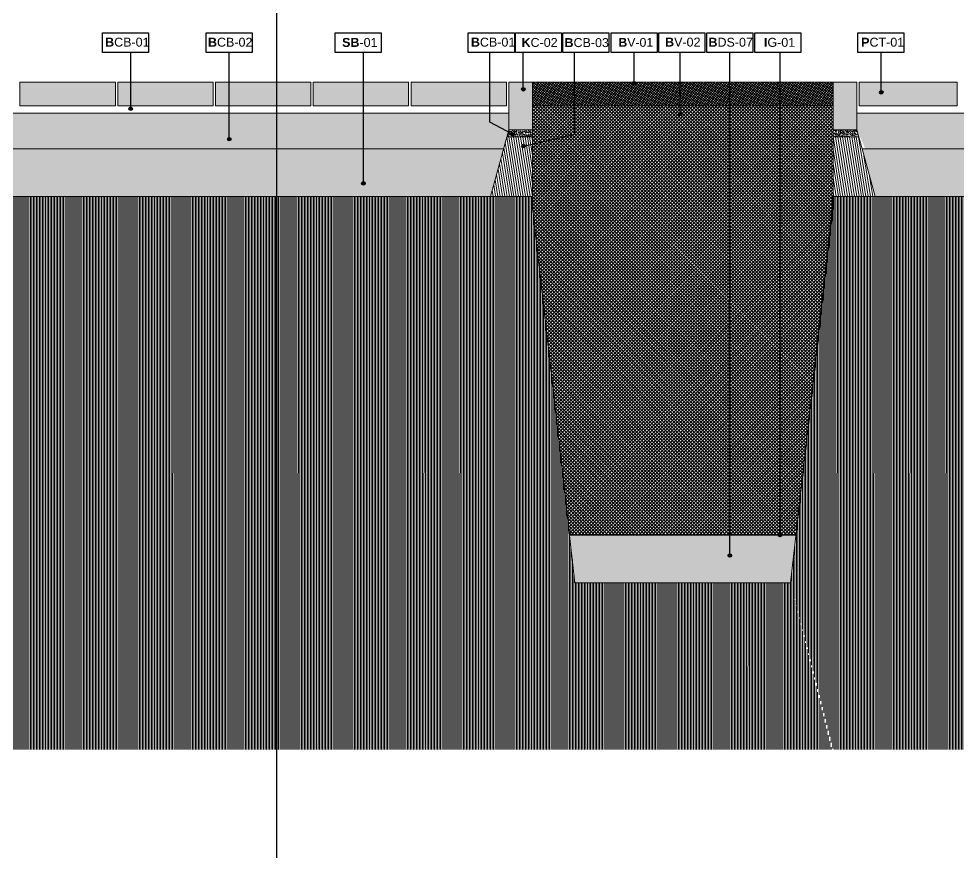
# Model space of a CAD drawing. Header units: metres. Extents: x -325 to 301, y -147 to 149.
# Drawn here: x 91.152 to 95.092, y 19.796 to 23.293 of the extents above; entities that cross this region are included whole.
import ezdxf

# ---------------------------------------------------------------- set-up
doc = ezdxf.new("R2010")
doc.units = ezdxf.units.M
doc.linetypes.add('ACAD_ISO03W100', pattern=[30, 12, -18])
doc.layers.get('Defpoints').update_dxf_attribs({"lineweight": 13})
doc.layers.add('-aux', color=50, linetype='Continuous', plot=False)
doc.layers.add('0-TX-1_25', color=7, linetype='Continuous', true_color=0x3f4f7f)
doc.layers.add('03-SOL-H-sorra', color=7, linetype='Continuous', true_color=0x7e7a67)
for name, color, linetype in [('02-L-Geotextile', 32, 'Continuous'), ('A-KEYPLAN_HATCH', 7, 'Continuous'), ('A_TEXT_2', 7, 'Continuous'), ('EIT_3 TR terra vegetal', 45, 'Continuous')]:
    doc.layers.add(name, color=color, linetype=linetype)
doc.layers.add('03-TR-Paviment_07_Precast Concrete Blocks', color=7, linetype='Continuous', lineweight=5, true_color=0xe7ddd0)
doc.layers.add('3-TR tot_u', color=7, linetype='Continuous', lineweight=5, true_color=0x787878)
for name, color, linetype, lineweight in [('1-CM', 7, 'Continuous', 0), ('3-TR Formigó', 252, 'Continuous', 0), ('3-TR Seleccionat', 44, 'Continuous', 0), ('3-TR Tot-u', 37, 'Continuous', 0), ('3-TR-recebo', 252, 'Continuous', 0), ('3_TR_paviment gris', 252, 'Continuous', 5)]:
    doc.layers.add(name, color=color, linetype=linetype, lineweight=lineweight)
doc.styles.add('Arial_4', font='arial.ttf', dxfattribs={"height": 1.8})
doc.styles.get("Standard").update_dxf_attribs({"font": 'arial.ttf'})
doc.dimstyles.new('ISO-25', dxfattribs={"dimtxt": 0.1, "dimasz": 0.1, "dimexe": 0.1, "dimexo": 0.1, "dimgap": 0.1, "dimtad": 1, "dimdec": 0, "dimlfac": 100, "dimzin": 9, "dimtxsty": 'Standard', "dimblk": 'OBLIQUE', "dimcen": 0.1, "dimadec": 0, "dimazin": 0, "dimtfac": 1, "dimtdec": 0, "dimtmove": 0, "dimatfit": 3, "dimldrblk": 'OBLIQUE', "dimfxl": 1, "dimarcsym": 0})
pattern_1 = [(140.2664143104, (269994.503424, -738410.930217), (0.0030183585511, 0.0364513625844), [0.00381, -0.04191]), (85.2664143104, (269994.503424, -738410.930217), (-0.0381781810675, -0.0072262829332), [0.003048, -0.033528116834]), (190.7178590104, (269994.503675, -738410.92718), (-0.0351598209585, 0.0292250795622), [0.00323800176, -0.03561804892]), (136.4506143104, (269994.493264, -738410.930265), (0.0081562825582, 0.0542543196878), [0.005715, -0.062865]), (186.9019719204, (269994.493944, -738410.925743), (-0.049705465848, 0.047250217616), [0.004857004628, -0.053427121632]), (81.45056548, (269994.493264, -738410.930265), (-0.0497054658455, 0.0472502176188), [0.004571993414, -0.050291946384]), (111.2664143104, (269994.49578, -738410.925173), (0.0203118235131, 0.0304176527954), [0.00381, -0.04191]), (56.2664143104, (269994.49578, -738410.925173), (-0.0368946682902, 0.0121889849718), [0.003048, -0.033528]), (161.7178593104, (269994.497473, -738410.922638), (-0.016582844967, 0.0426066376987), [0.00323800176, -0.03561798752]), (127.7664143104, (269994.503424, -738410.930217), (-0.0169136972324, 0.00053908133522), [0, -0.0331216, 0, -0.034036, 0, -0.033655]), (97.7664143104, (269994.503424, -738410.930217), (-0.02009803784808, 0.0132706243038), [0, -0.0194056, 0, -0.0323596, 0, -0.012827]), (57.7664143104, (269994.503476, -738410.941546), (0.00101964285024, 0.02712315336895), [0, -0.0127, 0, -0.039624, 0, -0.052578]), (47.7664143104, (269994.5035, -738410.946626), (-0.0052229971542, 0.0296018704426), [0, -0.01651, 0, -0.0263144, 0, -0.037338])]
pattern_2 = [(140.266414, (9.571531, 0), (0.0013582613, 0.0164031132), [0.0017145, -0.0188595]), (85.266414, (9.571531, 0), (-0.0171801815, -0.0032518273), [0.0013716, -0.0150876526]), (190.71786, (9.571644, 0.001367), (-0.0158219194, 0.0131512858), [0.0014571008, -0.016028122]), (136.450614, (9.566959, -2.1e-05), (0.003670327, 0.024414444), [0.00257175, -0.02828925]), (186.901972, (9.567265, 0.002013), (-0.0223674596, 0.021262598), [0.002185652, -0.024042205]), (81.450565, (9.56696, -2e-05), (-0.0223674596, 0.021262598), [0.002057397, -0.022631376]), (111.266414, (9.568091, 0.00227), (0.0091403206, 0.0136879438), [0.0017145, -0.0188595]), (56.266414, (9.568091, 0.00227), (-0.0166026007, 0.0054850432), [0.0013716, -0.0150876]), (161.71786, (9.568853, 0.00341), (-0.0074622802, 0.019172987), [0.0014571008, -0.0160280944]), (127.766414, (9.571531, 0), (-0.00761116375, 0.0002425866), [0, -0.01490472, 0, -0.0153162, 0, -0.01514475]), (97.766414, (9.571531, 0), (-0.009044117, 0.0059717809), [0, -0.00873252, 0, -0.01456182, 0, -0.00577215]), (57.766414, (9.5715546, -0.005098), (0.0004588393, 0.012205419), [0, -0.005715, 0, -0.0178308, 0, -0.0236601]), (47.766414, (9.571565, -0.007384), (-0.0023503487, 0.0133208417), [0, -0.0074295, 0, -0.01184148, 0, -0.0168021])]
pattern_3 = [(279.17524, (96.091501, 22.6269955), (0.00940313, 0.001518806), [])]

# ---------------------------------------------------------------- blocks, each defined once
blk = doc.blocks.new('_Oblique')
at = {"color": 0, "lineweight": -2}
blk.add_line((-0.5, -0.5), (0.5, 0.5), dxfattribs=at)
blk = doc.blocks.new('*D1548')
at = {"layer": '0-TX-1_25', "color": 0, "lineweight": -2, "transparency": 16777216}
for p, q in [((94.3494, 0.2948), (94.3494, 0.1698)), ((94.9494, 0.0948), (94.9494, 0.2198)), ((94.3494, 0.1948), (94.9494, 0.1948))]:
    blk.add_line(p, q, dxfattribs=at)
at = {"layer": 'Defpoints', "color": 0, "transparency": 16777216}
for p in [(94.3494, 27.4235), (94.9494, 0.1948), (94.9494, 0)]:
    blk.add_point(p, dxfattribs=at)
at = {"layer": '0-TX-1_25', "color": 0, "lineweight": -2, "transparency": 16777216, "xscale": 0.025, "yscale": 0.025, "zscale": 0.025, "rotation": 180}
blk.add_blockref('_Oblique', (94.3494, 0.1948), dxfattribs=at)
at = {"layer": '0-TX-1_25', "color": 0, "lineweight": -2, "transparency": 16777216, "xscale": 0.025, "yscale": 0.025, "zscale": 0.025}
blk.add_blockref('_Oblique', (94.9494, 0.1948), dxfattribs=at)
at = {"layer": '0-TX-1_25', "color": 0, "transparency": 16777216, "insert": (94.6494, 0.2377), "char_height": 0.035, "attachment_point": 5}
blk.add_mtext('60', dxfattribs=at)
blk = doc.blocks.new('PCB01')
at = {"layer": 'A-KEYPLAN_HATCH'}
blk.add_lwpolyline([(0.001, 0.00548), (0.01387, 0.00548), (0.01387, 0), (0.001, 0)], close=True, dxfattribs=at)
at = {"layer": 'A_TEXT_2', "insert": (0.0002, 0.00409), "char_height": 0.0025, "attachment_point": 1}
blk.add_mtext_dynamic_manual_height_columns('\\pi0.00171;{\\fArial|b1|i0|c0|p34;P}CT-01', width=0.0145619, gutter_width=0.015, heights=[0], dxfattribs=at)
blk = doc.blocks.new('hatch keyplan 2')
at = {"layer": 'A-KEYPLAN_HATCH'}
blk.add_lwpolyline([(0, 0.00548), (0.01287, 0.00548), (0.01287, 0), (0, 0)], close=True, dxfattribs=at)
blk = doc.blocks.new('hatch keyplan')
at = {"layer": 'A-KEYPLAN_HATCH'}
blk.add_blockref('hatch keyplan 2', (1.43058, 0.85215), dxfattribs=at)
blk = doc.blocks.new('B-CB02')
at = {"layer": 'A-KEYPLAN_HATCH'}
blk.add_blockref('hatch keyplan', (-1.43058, -0.85215), dxfattribs=at)
at = {"layer": 'A_TEXT_2', "insert": (-0.0008, 0.00409), "char_height": 0.0025, "attachment_point": 1}
blk.add_mtext_dynamic_manual_height_columns('\\pi0.00129;{\\fArial|b1|i0|c0|p34;B}CB-02', width=0.0145619, gutter_width=0.015, heights=[0], dxfattribs=at)
blk = doc.blocks.new('B-CB01')
at = {"layer": 'A-KEYPLAN_HATCH'}
blk.add_blockref('hatch keyplan', (-1.43058, -0.85215), dxfattribs=at)
at = {"layer": 'A_TEXT_2', "insert": (-0.0008, 0.00411), "char_height": 0.0025, "attachment_point": 1}
blk.add_mtext_dynamic_manual_height_columns('\\pi0.00152;{\\fArial|b1|i0|c0|p34;B}CB-01', width=0.0145619, gutter_width=0.015, heights=[0], dxfattribs=at)
blk = doc.blocks.new('SB-01')
at = {"layer": 'A-KEYPLAN_HATCH'}
blk.add_blockref('hatch keyplan', (-1.43058, -0.85215), dxfattribs=at)
at = {"layer": 'A_TEXT_2', "insert": (-0.0008, 0.00403), "char_height": 0.0025, "attachment_point": 1}
blk.add_mtext_dynamic_manual_height_columns('\\pi0.00271;{\\fArial|b1|i0|c0|p34;SB}-01', width=0.0145619, gutter_width=0.015, heights=[0], dxfattribs=at)
blk = doc.blocks.new('K01B')
at = {"layer": 'A-KEYPLAN_HATCH'}
blk.add_blockref('hatch keyplan', (-1.43058, -0.85215), dxfattribs=at)
at = {"layer": 'A_TEXT_2', "insert": (-0.0008, 0.00402), "char_height": 0.0025, "attachment_point": 1}
blk.add_mtext_dynamic_manual_height_columns('\\pi0.00246;{\\fArial|b1|i0|c0|p34;K}C-02', width=0.0145619, gutter_width=0.015, heights=[0], dxfattribs=at)
blk = doc.blocks.new('B-V02')
at = {"layer": 'A-KEYPLAN_HATCH'}
blk.add_blockref('hatch keyplan', (-1.43058, -0.85215), dxfattribs=at)
at = {"layer": 'A_TEXT_2', "insert": (-0.0008, 0.00412), "char_height": 0.0025, "attachment_point": 1}
blk.add_mtext_dynamic_manual_height_columns('\\pi0.00255;{\\fArial|b1|i0|c0|p34;B}V-02', width=0.0145619, gutter_width=0.015, heights=[0], dxfattribs=at)
blk = doc.blocks.new('B-CB03')
at = {"layer": 'A-KEYPLAN_HATCH'}
blk.add_blockref('hatch keyplan', (-1.43058, -0.85215), dxfattribs=at)
at = {"layer": 'A_TEXT_2', "insert": (-0.0008, 0.00398), "char_height": 0.0025, "attachment_point": 1}
blk.add_mtext_dynamic_manual_height_columns('\\pi0.00128;{\\fArial|b1|i0|c0|p34;B}CB-03', width=0.0145619, gutter_width=0.015, heights=[0], dxfattribs=at)
blk = doc.blocks.new('B-V01')
at = {"layer": 'A-KEYPLAN_HATCH'}
blk.add_blockref('hatch keyplan', (-1.43058, -0.85215), dxfattribs=at)
at = {"layer": 'A_TEXT_2', "lineweight": 211, "insert": (-0.00079, 0.00402), "char_height": 0.0024588, "attachment_point": 1, "line_spacing_factor": 0.938532, "style": 'Arial_4'}
blk.add_mtext_dynamic_manual_height_columns('\\pi0.00285;{\\fArial|b1|i0|c0|p34;B}V-01', width=0.0145619, gutter_width=0.015, heights=[0], dxfattribs=at)
blk = doc.blocks.new('IG01')
at = {"layer": 'A-KEYPLAN_HATCH', "xscale": 10, "yscale": 10, "zscale": 10}
blk.add_blockref('hatch keyplan', (-14.3058, -8.5215), dxfattribs=at)
at = {"layer": 'A_TEXT_2', "insert": (-0.008, 0.0405), "char_height": 0.025, "attachment_point": 1}
blk.add_mtext_dynamic_manual_height_columns('\\pi0.03354;{\\fArial|b1|i0|c0|p34;I}G-01', width=0.145619, gutter_width=0.15, heights=[0], dxfattribs=at)
blk = doc.blocks.new('POINT')
at = {"layer": '0-TX-1_25'}
h = blk.add_hatch(dxfattribs=at)
h.set_pattern_fill('ANGLE', color=256)
h.set_pattern_definition([(0, (-83.747, -12.726), (0, 6.985), [5.08, -1.905]), (90, (-83.747, -12.726), (-6.985, 4e-16), [5.08, -1.905])])
edge = h.paths.add_edge_path()
edge.add_arc((0, 0), 0.0075, 0, 360)
h = blk.add_hatch(color=256, dxfattribs=at)
h.dxf.hatch_style = 1
edge = h.paths.add_edge_path()
edge.add_arc((0, 0), 0.0075, 0, 360)
blk.add_circle((0, 0), 0.0075, dxfattribs=at)
blk = doc.blocks.new('B-DS07')
at = {"layer": 'A-KEYPLAN_HATCH'}
blk.add_blockref('hatch keyplan', (-1.43058, -0.85215), dxfattribs=at)
at = {"layer": 'A_TEXT_2', "insert": (-0.0008, 0.00408), "char_height": 0.0025, "attachment_point": 1}
blk.add_mtext_dynamic_manual_height_columns('\\pi0.00128;{\\fArial|b1|i0|c0|p34;B}DS-07', width=0.0145619, gutter_width=0.015, heights=[0], dxfattribs=at)

msp = doc.modelspace()

# ---------------------------------------------------------------- hatches: boundary and pattern name
at = {"layer": '03-SOL-H-sorra'}
h = msp.add_hatch(dxfattribs=at)
h.set_pattern_fill('GRAVEL', color=256, scale=0.0015, angle=45.5782, style=0)
h.set_pattern_definition([(273.59101932522, (346881.1767858, 4550246.8797274), (0.0315614064445395, -0.4576978562580837), [0.0051258216, -0.50745725459347]), (230.547972825218, (346881.1771069, 4550246.8746116), (0.2927988807063723, 0.3532028672832049), [0.0087960708, -0.87081073340286]), (178.08867892522, (346881.1715176, 4550246.8678197), (0.5659992078467491, -0.0212298543760944), [0.0062022228, -0.6140208419115]), (312.851920825218, (346881.16792, 4550246.8505404), (-0.5175580738186486, 0.5605615490069846), [0.0080100678, -0.79299656138607]), (338.41188600522, (346881.1733678, 4550246.8446681), (-0.4598729198166084, 0.1839537648957676), [0.0078545055, -0.77759711618016]), (42.851920825218, (346881.1806713, 4550246.8417782), (-0.5605615490069846, -0.5175580738186486), [0.0080100678, -0.79299656138607]), (83.272472295218, (346881.1865436, 4550246.8472259), (-0.07456488151619256, -0.6204217665785452), [0.0105929049, -1.0486967297137]), (117.833560195218, (346881.1877845, 4550246.8577459), (-0.4119755516710567, 0.7771642521535052), [0.0100007928, -0.99007884902858]), (167.007797445218, (346881.1831151, 4550246.8665896), (-0.5670867396270464, 0.1289874402380721), [0.008037195, -0.79568318548068]), (220.81459012522, (346881.1752837, 4550246.8683965), (0.3205539276823793, 0.2726565595165129), [0.0091756992, -0.44960905425]), (267.975669625218, (346881.1683392, 4550246.8623992), (-0.0206860886832061, -0.6198780006864176), [0.0118661688, -1.17475158768266]), (184.39230665522, (346881.194593, 4550246.877213), (-0.3499402705637986, -0.0304738746748875), [0.0040500681, -0.40095848736516]), (217.04746622522, (346881.1905548, 4550246.8769027), (0.4011002339134928, 0.3004116048933317), [0.0077052297, -0.7628195849556]), (270.5782318252, (346881.184405, 4550246.87226), (0.02721127936783, -0.02666751347925), [0.0053881401, -0.04849339662642]), (248.77682233522, (346881.179273, 4550246.873556), (0.078915008673756, 0.189391423792005), [0.0029016198, -0.2872593355334]), (337.37964131522, (346881.1782225, 4550246.870851), (-0.108301351586422, 0.052791261062361), [0.0041034843, -0.20107129485]), (76.54198835522, (346881.1820104, 4550246.869273), (0.0255799817070285, 0.1349688650610565), [0.0066647949, -0.21549447229365]), (207.14328300522, (346881.183561, 4550246.875754), (0.080546306324867, 0.027755045260628), [0.0048193071, -0.11566347175242]), (61.96777215922, (346881.1627554, 4550246.8550685), (0.1850412966889904, 0.3521153341160528), [0.00675132, -0.6683824000881]), (115.92440776522, (346881.1659283, 4550246.8610278), (0.1926540191158534, -0.402187765749548), [0.0056639841, -0.560733235173]), (338.77682233522, (346881.178119, 4550246.881088), (-0.189391423792145, 0.0789150086738104), [0.0058032015, -0.2843577538334]), (29.18869149522, (346881.1835289, 4550246.8789872), (-0.3483089728825237, -0.1921102532649198), [0.00675132, -0.6683824000881]), (25.02218660522, (346881.1796264, 4550246.8385346), (-0.187760126131903, -0.0827213698806518), [0.006510528, -0.3190160146966]), (340.35337242522, (346881.1855259, 4550246.8412884), (-0.4326616405274602, 0.1572862511984727), [0.0054550818, -0.5400539007108]), (112.37964131522, (346881.205597, 4550246.8546926), (-0.082721369892451, 0.1877601261267086), [0.0058032015, -0.2843577538334]), (62.93225646522, (346881.2033876, 4550246.8600587), (-0.237832557729163, -0.4604166857141386), [0.0063867411, -0.632285639703]), (115.02218660522, (346881.19253, 4550246.841359), (0.0827213698793478, -0.1877601261324785), [0.003255264, -0.3222712786966]), (146.88816429922, (346881.203997, 4550246.85306), (-0.135512630950578, 0.079458774549162), [0.001942719, -0.1923299244679]), (211.54198835722, (346881.20237, 4550246.854121), (0.107213819805569, 0.05496632462424), [0.0078545055, -0.14923581883604]), (231.58723778522, (346881.1956758, 4550246.8500123), (0.2394638554089973, 0.2987803071700668), [0.007279005, -0.72062047295006]), (349.26829935522, (346881.184459, 4550246.866873), (-0.081090072216726, 0.026123747585034), [0.0054948582, -0.1318766453952]), (38.735458415218, (346881.1898581, 4550246.8658494), (0.5077702878614525, 0.4092567223212005), [0.0095933514, -0.94974013597546]), (106.52362772522, (346881.1973414, 4550246.8718522), (0.083808901653172, -0.2955177118273786), [0.0039226236, -0.38834088477165]), (135.5782318252, (346881.196226, 4550246.875613), (-0.05387879284708, -0.00054376588858), [0.002286, -0.035814]), (165.83466898522, (346881.194326, 4550246.850268), (0.2971490094863614, -0.0778274769041831), [0.0052930044, -0.524009111598]), (93.59101932522, (346881.189194, 4550246.8515634), (-0.0315614064429377, 0.4576978562581842), [0.0102516432, -0.50233143299347]), (45.5782318252, (346881.188552, 4550246.861795), (-0.00054376588858, 0.05387879284708), [0.009906, -0.028194]), (10.88307832522, (346881.1954855, 4550246.8688699), (0.457154090321056, 0.085440199570956), [0.0060241434, -0.5963897508621]), (299.63283592522, (346881.2014013, 4550246.870007), (0.0821776039944156, -0.1338813332833923), [0.0055474362, -0.27182475058158]), (253.224207185218, (346881.2041442, 4550246.8651853), (-0.2345699624821267, -0.7836894427648844), [0.0090321765, -0.89418696634407]), (221.004310565218, (346881.2015372, 4550246.8565375), (-0.3738889545980399, -0.3270791183025397), [0.0095554419, -0.9459876968436])])
h.paths.add_polyline_path([(94.4122, 21.127), (94.3895, 20.927), (93.4851, 20.927), (93.4624, 21.127)])
at = {"layer": '03-TR-Paviment_07_Precast Concrete Blocks'}
h = msp.add_hatch(color=256, dxfattribs=at)
h.dxf.hatch_style = 1
h.paths.add_polyline_path([(91.1573, 22.928), (91.5573, 22.927), (91.5573, 23.027), (91.1573, 23.027)])
h = msp.add_hatch(color=256, dxfattribs=at)
h.dxf.hatch_style = 1
h.paths.add_polyline_path([(91.5673, 22.928), (91.9673, 22.927), (91.9673, 23.027), (91.5673, 23.027)])
h = msp.add_hatch(color=256, dxfattribs=at)
h.dxf.hatch_style = 1
h.paths.add_polyline_path([(91.9773, 22.928), (92.3773, 22.927), (92.3773, 23.027), (91.9773, 23.027)])
h = msp.add_hatch(color=256, dxfattribs=at)
h.dxf.hatch_style = 1
h.paths.add_polyline_path([(92.3873, 22.928), (92.7873, 22.927), (92.7873, 23.027), (92.3873, 23.027)])
h = msp.add_hatch(color=256, dxfattribs=at)
h.dxf.hatch_style = 1
h.paths.add_polyline_path([(92.7973, 22.928), (93.1973, 22.927), (93.1973, 23.027), (92.7973, 23.027)])
h = msp.add_hatch(color=256, dxfattribs=at)
h.dxf.hatch_style = 1
h.paths.add_polyline_path([(94.6773, 23.027), (94.6773, 22.927), (95.0873, 22.927), (95.0873, 23.027)])
at = {"layer": '3-TR Formigó'}
h = msp.add_hatch(dxfattribs=at)
h.set_pattern_fill('ANSI31', color=256, scale=0.003, angle=234.1752, style=0)
h.set_pattern_definition(pattern_3)
h.paths.add_polyline_path([(93.1309, 22.547), (93.3073, 22.547), (93.3073, 22.797), (93.1991, 22.797)])
h = msp.add_hatch(dxfattribs=at)
h.set_pattern_fill('ANSI31', color=256, scale=0.003, angle=234.1752, style=0)
h.set_pattern_definition(pattern_3)
h.paths.add_polyline_path([(94.5673, 22.547), (94.7437, 22.547), (94.6755, 22.797), (94.5673, 22.797)])
at = {"layer": '3-TR Seleccionat'}
h = msp.add_hatch(dxfattribs=at)
h.set_pattern_fill('ANSI31', color=256, scale=0.002, angle=225, style=0)
h.set_pattern_definition([(270, (441170.112884, -650814.039438), (-0.00635, -2e-18), [])])
h.paths.add_polyline_path([(94.5622, 20.227), (94.3895, 20.927), (93.4851, 20.927), (93.3073, 22.497), (93.3073, 22.547), (90.4373, 22.547), (90.4373, 20.227)])
h.paths.add_polyline_path([(94.5673, 22.547), (94.3895, 20.927), (94.5673, 20.227), (97.4373, 20.227), (97.4373, 22.547)])
at = {"layer": '3-TR Tot-u'}
h = msp.add_hatch(dxfattribs=at)
h.set_pattern_fill('EARTH', color=256, scale=0.005, angle=-80.8248, style=0)
h.set_pattern_definition([(279.1752, (93.848314, 22.546995), (0.03640645, -0.02628108), [0.03175, -0.03175]), (279.1752, (93.860067, 22.548894), (0.03640645, -0.02628108), [0.03175, -0.03175]), (279.1752, (93.87182, 22.550793), (0.03640645, -0.02628108), [0.03175, -0.03175]), (9.1752, (93.876372, 22.547507), (0.02628108, 0.03640645), [0.03175, -0.03175]), (9.1752, (93.87827, 22.535753), (0.02628108, 0.03640645), [0.03175, -0.03175]), (9.1752, (93.88017, 22.524), (0.02628108, 0.03640645), [0.03175, -0.03175])])
h.paths.add_polyline_path([(94.6891, 22.747), (94.7437, 22.547), (97.4373, 22.547), (97.4373, 22.747)])
h.paths.add_polyline_path([(93.1309, 22.547), (93.1855, 22.747), (90.4373, 22.747), (90.4373, 22.547)])
at = {"layer": '3-TR tot_u'}
h = msp.add_hatch(dxfattribs=at)
h.set_pattern_fill('AR-CONC', color=256, scale=0.0002, angle=90.2664)
h.set_pattern_definition(pattern_1)
h.paths.add_polyline_path([(90.4373, 22.747), (93.1855, 22.747), (93.2073, 22.827), (93.2073, 22.897), (90.4373, 22.897)])
h = msp.add_hatch(dxfattribs=at)
h.set_pattern_fill('AR-CONC', color=256, scale=0.0002, angle=90.2664)
h.set_pattern_definition(pattern_1)
h.paths.add_polyline_path([(94.7028, 22.747), (94.6673, 22.827), (94.6673, 22.897), (97.4373, 22.897), (97.4373, 22.747)])
h = msp.add_hatch(dxfattribs=at)
h.set_pattern_fill('AR-CONC', color=256, scale=9e-05, angle=90.2664)
h.set_pattern_definition(pattern_2)
h.paths.add_polyline_path([(93.3073, 22.797), (93.3073, 22.827), (93.2073, 22.827), (93.1991, 22.797)])
h = msp.add_hatch(dxfattribs=at)
h.set_pattern_fill('AR-CONC', color=256, scale=9e-05, angle=90.2664)
h.set_pattern_definition(pattern_2)
h.paths.add_polyline_path([(94.6755, 22.797), (94.6673, 22.827), (94.5673, 22.827), (94.5673, 22.797)])
at = {"layer": '3-TR-recebo'}
h = msp.add_hatch(dxfattribs=at)
h.set_pattern_fill('_USER', color=256, scale=0.008, angle=230.5315, style=0, double=1, pattern_type=0)
h.set_pattern_definition([(230.5315, (97.277761, 22.930775), (0.006175793, -0.005085232), []), (320.5315, (97.277761, 22.930775), (0.005085232, 0.006175793), [])])
h.paths.add_polyline_path([(93.3073, 23.027), (93.3073, 22.927), (94.5673, 22.927), (94.5673, 23.027)])
at = {"layer": '3_TR_paviment gris'}
for points in [[(93.3073, 23.027), (93.2073, 23.027), (93.2073, 22.827), (93.3073, 22.827)], [(94.5673, 23.027), (94.6673, 23.027), (94.6673, 22.827), (94.5673, 22.827)]]:
    msp.add_hatch(color=256, dxfattribs=at).paths.add_polyline_path(points)
at = {"layer": 'EIT_3 TR terra vegetal'}
h = msp.add_hatch(dxfattribs=at)
h.set_pattern_fill('_USER', color=256, scale=0.01, angle=45, style=0, double=1, pattern_type=0)
h.set_pattern_definition([(45, (-195.56828, 53.838321), (-0.0070710678, 0.0070710678), []), (135, (-195.56828, 53.838321), (-0.0070710678, -0.0070710678), [])])
h.paths.add_polyline_path([(94.5673, 22.927), (93.3073, 22.927), (93.3073, 22.497), (93.4624, 21.127), (94.4122, 21.127), (94.5673, 22.4946)])

# ---------------------------------------------------------------- linework, layer by layer
at = {"layer": '-aux'}
msp.add_lwpolyline([(92.2345, 3.4567), (92.2345, 133.4567)], dxfattribs=at)
at = {"layer": '0-TX-1_25'}
for points in [[(91.6217, 22.9155), (91.6217, 23.152)], [(92.0351, 22.7876), (92.0351, 23.152)], [(92.5978, 22.6024), (92.5978, 23.152)], [(93.2233, 22.8086), (93.1283, 22.8589), (93.1283, 23.152)], [(93.2683, 22.9969), (93.2683, 23.152)], [(93.2695, 22.7587), (93.4829, 22.8091), (93.4829, 23.152)], [(93.7327, 23.0227), (93.7327, 23.152)], [(93.9266, 22.8935), (93.9266, 23.152)], [(94.1343, 21.041), (94.1343, 23.152)], [(94.3451, 21.127), (94.3451, 23.152)], [(94.7694, 22.9843), (94.7694, 23.152)]]:
    msp.add_lwpolyline(points, dxfattribs=at)
at = {"layer": '02-L-Geotextile', "linetype": 'ACAD_ISO03W100', "ltscale": 0.002, "const_width": 0.005, "elevation": 0}
for points in [[(93.3073, 22.547), (93.3073, 22.4946), (93.4624, 21.127)], [(94.5643, 22.547), (94.5643, 22.4946), (94.4122, 21.127)]]:
    msp.add_lwpolyline(points, dxfattribs=at)
at = {"layer": '02-L-Geotextile', "color": 244, "linetype": 'ACAD_ISO03W100', "ltscale": 0.002, "true_color": 0x991b1e, "const_width": 0.005}
msp.add_lwpolyline([(93.4624, 21.127), (94.4122, 21.127)], dxfattribs=at)
at = {"layer": '1-CM'}
for p, q in [((93.3073, 23.027), (93.3073, 22.4946)), ((94.5673, 23.027), (94.5673, 22.4946)), ((90.4373, 22.897), (93.2073, 22.897)), ((97.4373, 22.897), (94.6673, 22.897)), ((93.1855, 22.747), (90.4373, 22.747)), ((94.6891, 22.747), (97.4373, 22.747)), ((90.4373, 22.547), (93.3073, 22.547)), ((92.3673, 22.547), (93.3073, 22.547)), ((94.5673, 22.547), (97.4373, 22.547))]:
    msp.add_line(p, q, dxfattribs=at)
for points in [[(91.1573, 22.928), (91.5573, 22.927), (91.5573, 23.027), (91.1573, 23.027)], [(91.5673, 22.928), (91.9673, 22.927), (91.9673, 23.027), (91.5673, 23.027)], [(91.9773, 22.928), (92.3773, 22.927), (92.3773, 23.027), (91.9773, 23.027)], [(92.3873, 22.928), (92.7873, 22.927), (92.7873, 23.027), (92.3873, 23.027)], [(92.7973, 22.928), (93.1973, 22.927), (93.1973, 23.027), (92.7973, 23.027)], [(93.2073, 22.827), (93.3073, 22.827), (93.3073, 23.027), (93.2073, 23.027)], [(94.6673, 22.827), (94.5673, 22.827), (94.5673, 23.027), (94.6673, 23.027)], [(95.0873, 22.927), (94.6773, 22.927), (94.6773, 23.027), (95.0873, 23.027)], [(93.2073, 22.827), (93.1309, 22.547), (93.3073, 22.547), (93.3073, 22.827)]]:
    msp.add_lwpolyline(points, close=True, dxfattribs=at)
for points in [[(93.3073, 23.027), (94.5673, 23.027)], [(93.3073, 22.927), (94.5673, 22.927)], [(93.2073, 22.827), (93.3073, 22.827)], [(94.5673, 22.697), (94.5673, 22.827), (94.6673, 22.827), (94.6891, 22.747)], [(94.6673, 22.827), (94.5673, 22.827)], [(93.1991, 22.797), (93.3073, 22.797)], [(94.6755, 22.797), (94.5673, 22.797)], [(94.6891, 22.747), (94.7437, 22.547)], [(93.3069, 22.4978), (93.4851, 20.927)], [(94.5677, 22.4978), (94.3895, 20.927)], [(93.4624, 21.127), (94.4122, 21.127)], [(93.4851, 20.927), (94.3895, 20.927)]]:
    msp.add_lwpolyline(points, dxfattribs=at)

# ---------------------------------------------------------------- block references
at = {"color": 244, "true_color": 0x991b1e, "xscale": 14.99999999999007, "yscale": 14.99999999999007, "zscale": 14.99999999999007}
msp.add_blockref('K01B', (93.236, 23.152), dxfattribs=at)
at = {"layer": '0-TX-1_25', "xscale": 15, "yscale": 15, "zscale": 15}
for name, p in [('B-CB01', (91.5036, 23.152)), ('B-CB02', (91.9385, 23.152)), ('SB-01', (92.4797, 23.152)), ('B-CB01', (93.0377, 23.152)), ('B-CB03', (93.4339, 23.152)), ('B-V01', (93.6361, 23.152)), ('B-V02', (93.8367, 23.152)), ('B-DS07', (94.0377, 23.152))]:
    msp.add_blockref(name, p, dxfattribs=at)
at = {"layer": '0-TX-1_25'}
for p in [(93.7327, 23.0227), (93.2683, 22.9969), (94.7694, 22.9843), (91.6217, 22.9155), (93.9266, 22.8935), (93.2233, 22.8086), (92.0351, 22.7876), (93.2695, 22.7587), (92.5978, 22.6024), (94.3451, 21.127), (94.1343, 21.041)]:
    msp.add_blockref('POINT', p, dxfattribs=at)
at = {"layer": '1-CM', "xscale": 1.5, "yscale": 1.5, "zscale": 1.5}
msp.add_blockref('IG01', (94.2392, 23.152), dxfattribs=at)
at = {"layer": 'A-KEYPLAN_HATCH', "xscale": 14.99999999999007, "yscale": 14.99999999999007, "zscale": 14.99999999999007}
msp.add_blockref('PCB01', (94.6566, 23.152), dxfattribs=at)

# ---------------------------------------------------------------- dimensions: what is measured, and where the dimension line sits
at = {"layer": '0-TX-1_25'}
dim = msp.add_linear_dim(base=(94.9494, 0.1948), p1=(94.3494, 27.4235), p2=(94.9494, 0), dimstyle='ISO-25', override={"dimtxt": 0.035, "dimasz": 0.025, "dimexe": 0.025, "dimexo": 0.025, "dimgap": 0.025, "dimblk1": 'Oblique', "dimblk2": 'Oblique', "dimsah": 1, "dimfxl": 0.1, "dimfxlon": 1, "dimarcsym": 1}, dxfattribs=at)
dim.commit()
dim.dimension.update_dxf_attribs({"geometry": '*D1548', "text_midpoint": (94.6494, 0.2377)})

doc.saveas('drawing.dxf')
